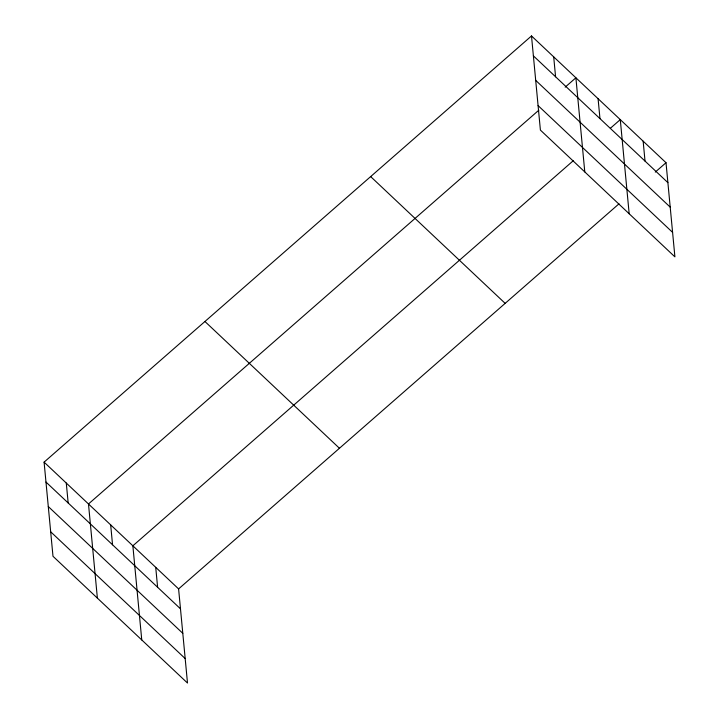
<?xml version="1.0" encoding="UTF-8"?>
<svg xmlns="http://www.w3.org/2000/svg" width="719" height="719" viewBox="0 0 719 719"><rect width="100%" height="100%" fill="white"/><g stroke="black" fill="none" stroke-linecap="round" stroke-linejoin="round"><path stroke-width="1.08" d="M44.093 462.137L178.6 588.906L187.497 683.05L52.99 556.281L44.093 462.137L531.503 35.95L666.01 162.719L674.907 256.863L540.4 130.094L531.503 35.95M538.774 110.241L88.482 503.974L97.38 598.118M565.17 87.161L575.892 77.787L584.79 171.931M573.259 160.732L132.862 545.802L141.76 639.946M610.377 128.27L620.281 119.615L629.179 213.759M178.6 588.906L618.987 203.828M655.288 172.093L666.01 162.719M533.39 55.866L667.888 182.635M535.7 80.366L670.207 207.135M538.091 105.603L672.589 232.372M370.662 176.595L505.16 303.364M204.942 321.492L339.44 448.261M45.98 482.054L180.478 608.822M48.29 506.553L182.797 633.322M50.681 531.79L185.178 658.559M643.146 141.167L645.024 161.092M598.082 98.701L599.97 118.617M553.702 56.864L555.58 76.789M155.726 567.354L157.614 587.279M110.672 524.888L112.55 544.804M66.283 483.051L68.17 502.976"/></g></svg>
